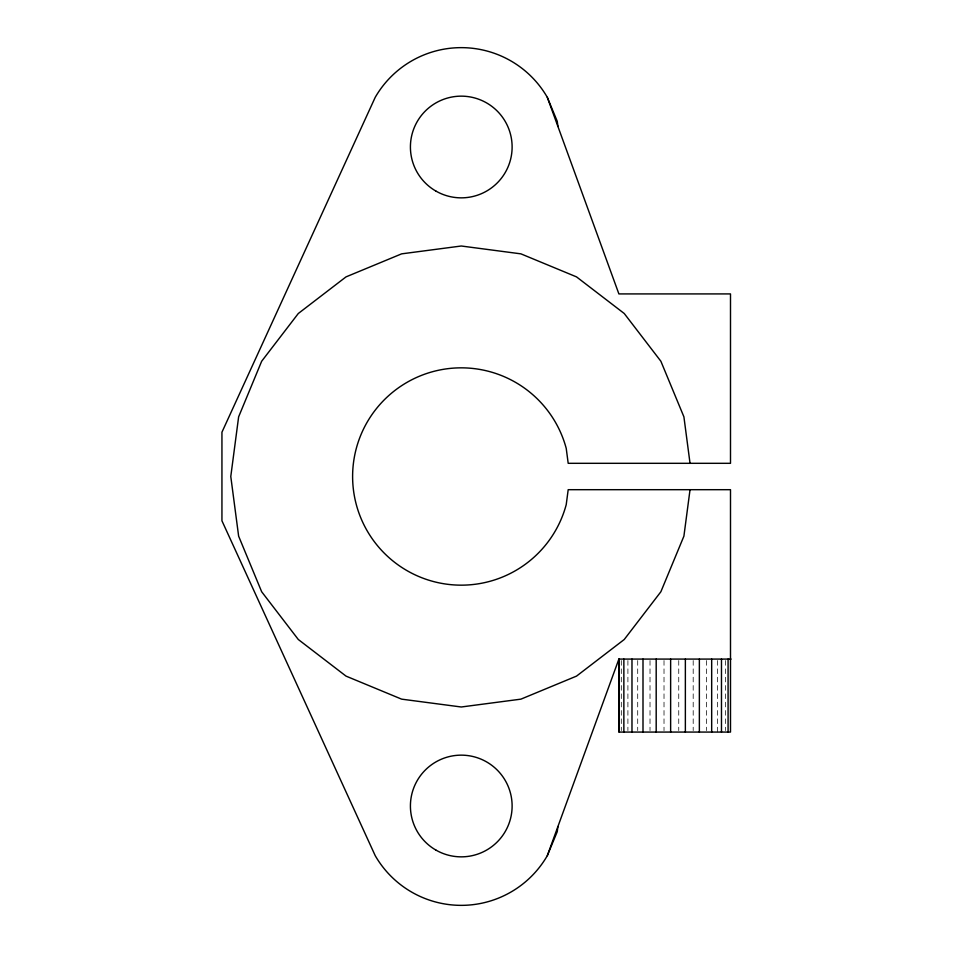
<?xml version="1.0" encoding="UTF-8"?>
<svg xmlns="http://www.w3.org/2000/svg" width="953" height="953" viewBox="0 0 953 953"><rect width="100%" height="100%" fill="white"/><g stroke="black" fill="none" stroke-linecap="round" stroke-linejoin="round"><path stroke-width="0.71" stroke-dasharray="4.76 3.57" d="M725.531 660.536L725.531 730.606M717.406 660.536L717.406 732.071M706.387 660.536L706.387 730.606M693.188 660.536L693.188 730.606M678.75 660.536L678.75 730.606M664.015 660.536L664.015 730.606M650.017 660.536L650.017 730.606M637.712 660.536L637.712 730.606M627.908 660.536L627.908 730.606M621.308 660.536L621.308 730.606"/><path stroke-width="1.43" d="M557.922 826.549L557.243 831.707L547.308 855.675A99.35 99.35 0 0 1 375.22 855.675L221.942 520.791L221.942 432.209L375.22 97.325A99.35 99.35 0 0 1 547.308 97.325L557.243 121.293L557.922 126.451M690.032 489.687L683.909 536.158L660.882 591.742L624.251 639.487L576.517 676.118L520.922 699.145L461.264 706.995L401.618 699.145L346.022 676.118L298.289 639.487L261.658 591.742L238.631 536.158L230.781 476.5L238.631 416.842L261.658 361.258L298.289 313.513L346.022 276.882L401.618 253.855L461.264 246.005L520.922 253.855L576.517 276.882L624.251 313.513L660.882 361.258L683.909 416.842L690.032 463.313M547.308 855.675L618.89 659.083L731.058 659.083M547.308 97.325L618.89 293.917L730.498 293.917L730.498 463.313L568.191 463.313L566.225 448.375A108.654 108.654 0 0 0 398.95 387.49A108.654 108.654 0 0 0 398.95 565.51A108.654 108.654 0 0 0 566.225 504.625L568.191 489.687L730.498 489.687L730.498 732.071L618.89 732.071L618.89 659.083M728.08 659.083L728.08 732.071M721.481 659.083L721.481 732.071M711.677 659.083L711.677 732.071M699.359 659.083L699.359 732.071M685.362 659.083L685.362 732.071M670.638 659.083L670.638 732.071M656.188 659.083L656.188 732.071M643.001 659.083L643.001 732.071M631.982 659.083L631.982 732.071M623.858 659.083L623.858 732.071M619.212 659.083L619.212 732.071M435.843 191.041A50.854 50.854 0 0 0 512.118 147A50.854 50.854 0 0 0 435.843 102.96A50.854 50.854 0 0 0 435.843 191.041M435.843 850.04A50.854 50.854 0 0 0 512.118 806A50.854 50.854 0 0 0 435.843 761.959A50.854 50.854 0 0 0 435.843 850.04"/></g></svg>
